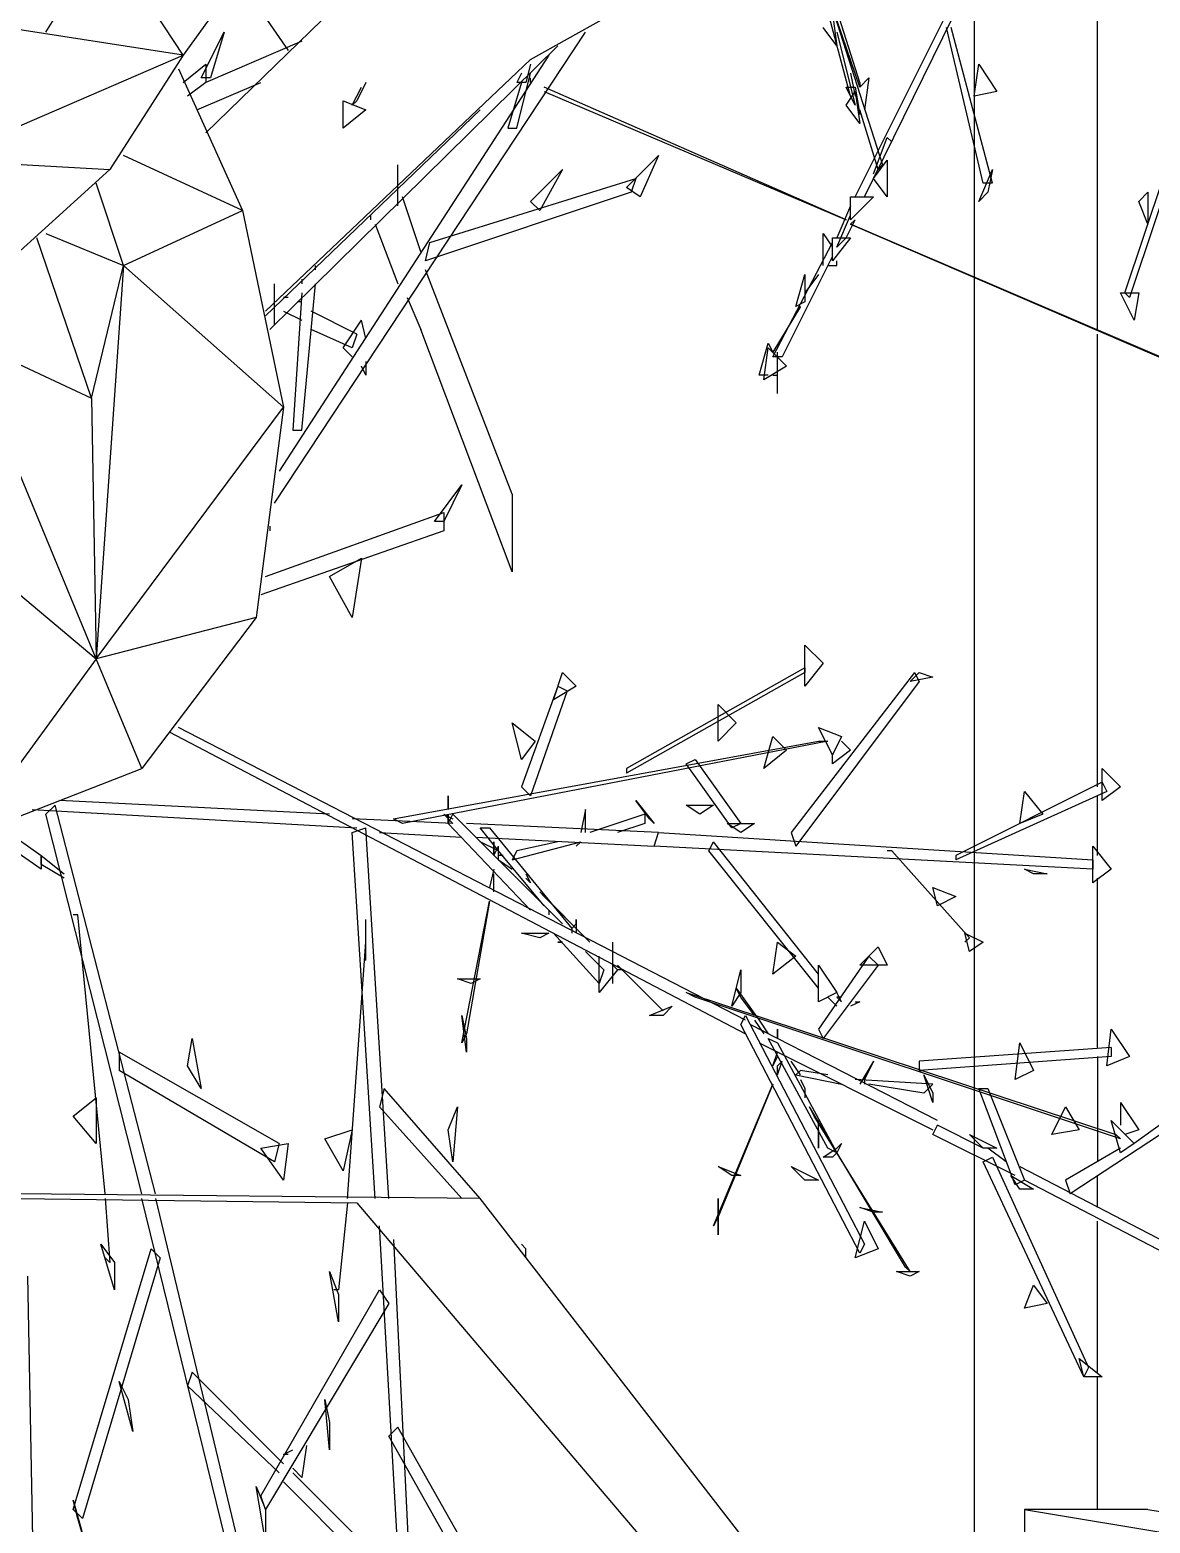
# Model space of a CAD drawing. Header units: millimetres. Extents: x -10.3 to 0, y 0 to 5.9.
# Drawn here: x -0.7565 to -0.5115, y 2.085 to 2.4115 of the extents above; entities that cross this region are included whole.
import ezdxf

# ---------------------------------------------------------------- set-up
doc = ezdxf.new("R2010")
doc.units = ezdxf.units.MM

msp = doc.modelspace()

# ---------------------------------------------------------------- linework, layer by layer
for p, q in [((-0.55, 2.777), (-0.55, 0.718)), ((-0.647, 2.405), (-0.517, 2.478)), ((-0.574, 2.375), (-0.539, 2.446)), ((-0.576, 2.375), (-0.541, 2.445)), ((-0.588, 2.438), (-0.57, 2.382)), ((-0.575, 2.399), (-0.588, 2.437)), ((-0.575, 2.4), (-0.587, 2.438)), ((-0.753, 2.411), (-0.74, 2.432)), ((-0.723, 2.406), (-0.74, 2.432)), ((-0.523, 2.346), (-0.523, 2.432)), ((-0.707, 2.428), (-0.723, 2.406)), ((-0.681, 2.425), (-0.718, 2.389)), ((-0.577, 2.397), (-0.584, 2.423)), ((-0.709, 2.42), (-0.7, 2.407)), ((-0.581, 2.415), (-0.58, 2.408)), ((-0.723, 2.406), (-0.762, 2.412)), ((-0.719, 2.401), (-0.714, 2.411)), ((-0.714, 2.411), (-0.717, 2.401)), ((-0.703, 2.308), (-0.635, 2.411)), ((-0.58, 2.408), (-0.583, 2.412)), ((-0.58, 2.411), (-0.576, 2.395)), ((-0.548, 2.378), (-0.556, 2.412)), ((-0.546, 2.378), (-0.555, 2.412)), ((-0.697, 2.409), (-0.718, 2.4)), ((-0.704, 2.346), (-0.641, 2.408)), ((-0.776, 2.383), (-0.723, 2.406)), ((-0.723, 2.406), (-0.739, 2.381)), ((-0.723, 2.4), (-0.718, 2.404)), ((-0.718, 2.404), (-0.718, 2.4)), ((-0.705, 2.35), (-0.647, 2.405)), ((-0.643, 2.406), (-0.702, 2.315)), ((-0.647, 2.404), (-0.648, 2.4)), ((-0.55, 2.397), (-0.549, 2.404)), ((-0.549, 2.404), (-0.545, 2.398)), ((-0.724, 2.403), (-0.71, 2.372)), ((-0.718, 2.4), (-0.722, 2.397)), ((-0.72, 2.394), (-0.706, 2.4)), ((-0.717, 2.401), (-0.719, 2.401)), ((-0.683, 2.4), (-0.685, 2.396)), ((-0.649, 2.4), (-0.652, 2.39)), ((-0.649, 2.402), (-0.65, 2.4)), ((-0.65, 2.39), (-0.647, 2.402)), ((-0.648, 2.4), (-0.65, 2.4)), ((-0.647, 2.4), (-0.647, 2.401)), ((-0.577, 2.402), (-0.576, 2.397)), ((-0.573, 2.401), (-0.575, 2.399)), ((-0.575, 2.4), (-0.575, 2.399)), ((-0.573, 2.401), (-0.574, 2.394)), ((-0.686, 2.395), (-0.684, 2.399)), ((-0.578, 2.37), (-0.644, 2.399)), ((-0.644, 2.398), (-0.578, 2.37)), ((-0.577, 2.397), (-0.578, 2.399)), ((-0.578, 2.399), (-0.577, 2.399)), ((-0.578, 2.395), (-0.576, 2.398)), ((-0.577, 2.399), (-0.576, 2.399)), ((-0.576, 2.395), (-0.577, 2.397)), ((-0.576, 2.399), (-0.575, 2.393)), ((-0.576, 2.398), (-0.575, 2.391)), ((-0.545, 2.398), (-0.55, 2.397)), ((-0.517, 2.354), (-0.502, 2.399)), ((-0.501, 2.398), (-0.516, 2.353)), ((-0.658, 2.394), (-0.705, 2.349)), ((-0.688, 2.39), (-0.688, 2.396)), ((-0.688, 2.396), (-0.683, 2.394)), ((-0.683, 2.394), (-0.688, 2.39)), ((-0.685, 2.396), (-0.686, 2.395)), ((-0.575, 2.391), (-0.578, 2.395)), ((-0.571, 2.381), (-0.575, 2.394)), ((-0.575, 2.393), (-0.575, 2.394)), ((-0.652, 2.39), (-0.65, 2.39)), ((-0.572, 2.38), (-0.569, 2.388)), ((-0.569, 2.388), (-0.568, 2.387)), ((-0.71, 2.372), (-0.736, 2.384)), ((-0.626, 2.377), (-0.619, 2.384)), ((-0.619, 2.384), (-0.623, 2.375)), ((-0.776, 2.383), (-0.739, 2.381)), ((-0.739, 2.381), (-0.761, 2.361)), ((-0.676, 2.373), (-0.676, 2.382)), ((-0.647, 2.374), (-0.64, 2.381)), ((-0.64, 2.381), (-0.645, 2.372)), ((-0.572, 2.379), (-0.569, 2.383)), ((-0.57, 2.382), (-0.571, 2.381)), ((-0.569, 2.383), (-0.569, 2.375)), ((-0.549, 2.374), (-0.546, 2.381)), ((-0.546, 2.381), (-0.547, 2.376)), ((-0.736, 2.36), (-0.742, 2.378)), ((-0.669, 2.365), (-0.624, 2.379)), ((-0.623, 2.375), (-0.626, 2.377)), ((-0.624, 2.379), (-0.625, 2.376)), ((-0.569, 2.375), (-0.572, 2.379)), ((-0.546, 2.378), (-0.548, 2.378)), ((-0.671, 2.363), (-0.675, 2.375)), ((-0.625, 2.376), (-0.67, 2.361)), ((-0.645, 2.372), (-0.647, 2.374)), ((-0.572, 2.375), (-0.577, 2.37)), ((-0.577, 2.37), (-0.577, 2.375)), ((-0.577, 2.375), (-0.572, 2.375)), ((-0.547, 2.376), (-0.549, 2.374)), ((-0.514, 2.374), (-0.512, 2.376)), ((-0.512, 2.369), (-0.514, 2.374)), ((-0.512, 2.376), (-0.512, 2.369)), ((-0.736, 2.36), (-0.71, 2.372)), ((-0.71, 2.372), (-0.701, 2.329)), ((-0.682, 2.371), (-0.682, 2.37)), ((-0.577, 2.373), (-0.58, 2.366)), ((-0.58, 2.364), (-0.577, 2.371)), ((-0.681, 2.369), (-0.676, 2.356)), ((-0.578, 2.366), (-0.576, 2.37)), ((-0.577, 2.369), (-0.576, 2.37)), ((-0.493, 2.333), (-0.577, 2.369)), ((-0.577, 2.369), (-0.498, 2.335)), ((-0.743, 2.331), (-0.755, 2.366)), ((-0.753, 2.367), (-0.736, 2.36)), ((-0.67, 2.361), (-0.669, 2.365)), ((-0.594, 2.34), (-0.581, 2.365)), ((-0.583, 2.36), (-0.583, 2.367)), ((-0.583, 2.367), (-0.581, 2.364)), ((-0.577, 2.366), (-0.581, 2.361)), ((-0.581, 2.361), (-0.581, 2.366)), ((-0.581, 2.366), (-0.577, 2.366)), ((-0.578, 2.366), (-0.58, 2.364)), ((-0.581, 2.362), (-0.592, 2.34)), ((-0.58, 2.36), (-0.58, 2.361)), ((-0.743, 2.331), (-0.736, 2.36)), ((-0.736, 2.36), (-0.742, 2.274)), ((-0.701, 2.329), (-0.736, 2.36)), ((-0.694, 2.359), (-0.694, 2.36)), ((-0.651, 2.31), (-0.67, 2.359)), ((-0.589, 2.351), (-0.587, 2.358)), ((-0.587, 2.358), (-0.587, 2.352)), ((-0.584, 2.358), (-0.587, 2.354)), ((-0.582, 2.36), (-0.58, 2.36)), ((-0.703, 2.347), (-0.703, 2.356)), ((-0.697, 2.357), (-0.697, 2.356)), ((-0.697, 2.324), (-0.694, 2.356)), ((-0.7, 2.353), (-0.701, 2.353)), ((-0.697, 2.354), (-0.699, 2.324)), ((-0.697, 2.352), (-0.698, 2.352)), ((-0.674, 2.353), (-0.671, 2.346)), ((-0.588, 2.351), (-0.594, 2.341)), ((-0.587, 2.352), (-0.589, 2.351)), ((-0.515, 2.348), (-0.518, 2.354)), ((-0.518, 2.354), (-0.514, 2.354)), ((-0.516, 2.353), (-0.517, 2.354)), ((-0.514, 2.354), (-0.515, 2.348)), ((-0.701, 2.35), (-0.697, 2.348)), ((-0.685, 2.345), (-0.695, 2.35)), ((-0.688, 2.342), (-0.684, 2.348)), ((-0.683, 2.344), (-0.684, 2.348)), ((-0.686, 2.342), (-0.695, 2.346)), ((-0.685, 2.345), (-0.686, 2.342)), ((-0.651, 2.293), (-0.671, 2.346)), ((-0.523, 2.246), (-0.523, 2.345)), ((-0.742, 2.274), (-0.771, 2.344)), ((-0.771, 2.344), (-0.743, 2.331)), ((-0.686, 2.34), (-0.688, 2.342)), ((-0.597, 2.336), (-0.595, 2.343)), ((-0.596, 2.335), (-0.595, 2.342)), ((-0.595, 2.343), (-0.594, 2.341)), ((-0.595, 2.342), (-0.591, 2.338)), ((-0.683, 2.336), (-0.684, 2.338)), ((-0.683, 2.339), (-0.683, 2.336)), ((-0.591, 2.338), (-0.596, 2.335)), ((-0.592, 2.34), (-0.594, 2.34)), ((-0.593, 2.332), (-0.593, 2.341)), ((-0.595, 2.336), (-0.597, 2.336)), ((-0.594, 2.336), (-0.593, 2.336)), ((-0.743, 2.331), (-0.742, 2.274)), ((-0.742, 2.274), (-0.701, 2.329)), ((-0.701, 2.329), (-0.707, 2.283)), ((-0.699, 2.324), (-0.697, 2.324)), ((-0.668, 2.304), (-0.662, 2.312)), ((-0.662, 2.312), (-0.666, 2.304)), ((-0.651, 2.31), (-0.651, 2.293)), ((-0.705, 2.292), (-0.666, 2.306)), ((-0.666, 2.306), (-0.666, 2.302)), ((-0.666, 2.302), (-0.706, 2.288)), ((-0.704, 2.303), (-0.704, 2.302)), ((-0.666, 2.304), (-0.668, 2.304)), ((-0.773, 2.3), (-0.742, 2.274)), ((-0.691, 2.292), (-0.684, 2.296)), ((-0.684, 2.296), (-0.686, 2.283)), ((-0.686, 2.283), (-0.691, 2.292)), ((-0.707, 2.283), (-0.742, 2.274)), ((-0.707, 2.283), (-0.732, 2.25)), ((-0.587, 2.277), (-0.583, 2.273)), ((-0.587, 2.268), (-0.587, 2.277)), ((-0.742, 2.274), (-0.769, 2.237)), ((-0.732, 2.25), (-0.742, 2.274)), ((-0.583, 2.273), (-0.587, 2.268)), ((-0.642, 2.265), (-0.64, 2.271)), ((-0.64, 2.271), (-0.637, 2.268)), ((-0.587, 2.272), (-0.626, 2.25)), ((-0.587, 2.271), (-0.626, 2.249)), ((-0.563, 2.271), (-0.59, 2.236)), ((-0.587, 2.272), (-0.587, 2.271)), ((-0.564, 2.269), (-0.562, 2.271)), ((-0.559, 2.27), (-0.564, 2.269)), ((-0.563, 2.271), (-0.562, 2.269)), ((-0.562, 2.271), (-0.559, 2.27)), ((-0.641, 2.268), (-0.649, 2.246)), ((-0.639, 2.267), (-0.647, 2.244)), ((-0.637, 2.268), (-0.642, 2.265)), ((-0.641, 2.268), (-0.639, 2.267)), ((-0.562, 2.269), (-0.589, 2.233)), ((-0.606, 2.264), (-0.602, 2.26)), ((-0.606, 2.256), (-0.606, 2.264)), ((-0.651, 2.26), (-0.646, 2.256)), ((-0.649, 2.252), (-0.651, 2.26)), ((-0.602, 2.26), (-0.606, 2.256)), ((-0.726, 2.258), (-0.6, 2.192)), ((-0.6, 2.195), (-0.724, 2.259)), ((-0.596, 2.25), (-0.594, 2.257)), ((-0.594, 2.257), (-0.591, 2.254)), ((-0.584, 2.259), (-0.579, 2.257)), ((-0.581, 2.253), (-0.584, 2.259)), ((-0.579, 2.257), (-0.581, 2.253)), ((-0.677, 2.239), (-0.584, 2.256)), ((-0.582, 2.256), (-0.675, 2.238)), ((-0.646, 2.256), (-0.649, 2.252)), ((-0.591, 2.254), (-0.596, 2.25)), ((-0.584, 2.256), (-0.582, 2.256)), ((-0.577, 2.254), (-0.581, 2.251)), ((-0.581, 2.251), (-0.581, 2.253)), ((-0.579, 2.256), (-0.577, 2.254)), ((-0.768, 2.236), (-0.732, 2.25)), ((-0.626, 2.25), (-0.626, 2.249)), ((-0.613, 2.251), (-0.611, 2.252)), ((-0.603, 2.237), (-0.613, 2.251)), ((-0.611, 2.252), (-0.601, 2.238)), ((-0.522, 2.25), (-0.518, 2.246)), ((-0.522, 2.243), (-0.522, 2.25)), ((-0.522, 2.247), (-0.554, 2.231)), ((-0.522, 2.247), (-0.521, 2.245)), ((-0.665, 2.241), (-0.665, 2.244)), ((-0.665, 2.244), (-0.665, 2.241)), ((-0.649, 2.246), (-0.647, 2.244)), ((-0.521, 2.245), (-0.554, 2.23)), ((-0.54, 2.238), (-0.539, 2.245)), ((-0.539, 2.245), (-0.535, 2.24)), ((-0.523, 2.231), (-0.523, 2.244)), ((-0.518, 2.246), (-0.522, 2.243)), ((-0.756, 2.241), (-0.685, 2.237)), ((-0.753, 2.24), (-0.751, 2.242)), ((-0.732, 2.157), (-0.753, 2.24)), ((-0.729, 2.157), (-0.751, 2.242)), ((-0.691, 2.24), (-0.75, 2.243)), ((-0.664, 2.238), (-0.666, 2.24)), ((-0.666, 2.24), (-0.664, 2.239)), ((-0.665, 2.238), (-0.665, 2.24)), ((-0.665, 2.24), (-0.665, 2.238)), ((-0.665, 2.238), (-0.664, 2.24)), ((-0.64, 2.216), (-0.664, 2.24)), ((-0.635, 2.241), (-0.636, 2.236)), ((-0.635, 2.236), (-0.635, 2.241)), ((-0.622, 2.24), (-0.634, 2.236)), ((-0.621, 2.239), (-0.624, 2.243)), ((-0.624, 2.243), (-0.62, 2.238)), ((-0.622, 2.24), (-0.622, 2.238)), ((-0.613, 2.242), (-0.607, 2.242)), ((-0.61, 2.24), (-0.613, 2.242)), ((-0.607, 2.242), (-0.61, 2.24)), ((-0.535, 2.24), (-0.54, 2.238)), ((-0.754, 2.228), (-0.767, 2.237)), ((-0.764, 2.238), (-0.754, 2.231)), ((-0.664, 2.238), (-0.686, 2.239)), ((-0.686, 2.236), (-0.683, 2.237)), ((-0.678, 2.156), (-0.683, 2.237)), ((-0.675, 2.238), (-0.677, 2.239)), ((-0.647, 2.219), (-0.665, 2.238)), ((-0.619, 2.236), (-0.661, 2.238)), ((-0.654, 2.232), (-0.658, 2.237)), ((-0.658, 2.237), (-0.656, 2.237)), ((-0.656, 2.237), (-0.638, 2.215)), ((-0.622, 2.238), (-0.628, 2.236)), ((-0.62, 2.238), (-0.621, 2.239)), ((-0.604, 2.238), (-0.598, 2.238)), ((-0.601, 2.236), (-0.604, 2.238)), ((-0.601, 2.238), (-0.603, 2.237)), ((-0.598, 2.238), (-0.601, 2.236)), ((-0.681, 2.156), (-0.686, 2.236)), ((-0.68, 2.236), (-0.662, 2.235)), ((-0.659, 2.235), (-0.62, 2.233)), ((-0.654, 2.232), (-0.658, 2.234)), ((-0.655, 2.231), (-0.655, 2.234)), ((-0.655, 2.234), (-0.655, 2.231)), ((-0.651, 2.23), (-0.636, 2.234)), ((-0.641, 2.234), (-0.65, 2.232)), ((-0.637, 2.233), (-0.636, 2.234)), ((-0.636, 2.234), (-0.637, 2.233)), ((-0.62, 2.233), (-0.619, 2.236)), ((-0.619, 2.236), (-0.524, 2.23)), ((-0.608, 2.232), (-0.607, 2.234)), ((-0.584, 2.205), (-0.607, 2.234)), ((-0.59, 2.236), (-0.589, 2.233)), ((-0.754, 2.231), (-0.754, 2.228)), ((-0.754, 2.231), (-0.749, 2.227)), ((-0.754, 2.229), (-0.754, 2.231)), ((-0.655, 2.231), (-0.654, 2.233)), ((-0.655, 2.232), (-0.655, 2.231)), ((-0.654, 2.23), (-0.654, 2.233)), ((-0.644, 2.22), (-0.654, 2.232)), ((-0.653, 2.231), (-0.654, 2.231)), ((-0.654, 2.23), (-0.651, 2.228)), ((-0.65, 2.232), (-0.651, 2.23)), ((-0.524, 2.228), (-0.62, 2.233)), ((-0.584, 2.202), (-0.608, 2.232)), ((-0.568, 2.232), (-0.569, 2.232)), ((-0.568, 2.232), (-0.551, 2.213)), ((-0.554, 2.231), (-0.554, 2.23)), ((-0.524, 2.233), (-0.52, 2.228)), ((-0.524, 2.225), (-0.524, 2.233)), ((-0.524, 2.23), (-0.524, 2.228)), ((-0.749, 2.226), (-0.754, 2.229)), ((-0.655, 2.228), (-0.656, 2.224)), ((-0.655, 2.223), (-0.655, 2.227)), ((-0.648, 2.227), (-0.647, 2.225)), ((-0.539, 2.228), (-0.534, 2.227)), ((-0.537, 2.227), (-0.539, 2.228)), ((-0.534, 2.227), (-0.537, 2.227)), ((-0.52, 2.228), (-0.524, 2.225)), ((-0.648, 2.226), (-0.647, 2.225)), ((-0.559, 2.224), (-0.554, 2.222)), ((-0.558, 2.22), (-0.559, 2.224)), ((-0.523, 2.189), (-0.523, 2.226)), ((-0.662, 2.19), (-0.656, 2.221)), ((-0.656, 2.221), (-0.661, 2.192)), ((-0.634, 2.212), (-0.645, 2.223)), ((-0.644, 2.222), (-0.645, 2.223)), ((-0.634, 2.212), (-0.644, 2.222)), ((-0.554, 2.222), (-0.558, 2.22)), ((-0.746, 2.218), (-0.747, 2.218)), ((-0.74, 2.157), (-0.746, 2.218)), ((-0.683, 2.208), (-0.683, 2.217)), ((-0.643, 2.219), (-0.643, 2.218)), ((-0.637, 2.217), (-0.637, 2.215)), ((-0.637, 2.216), (-0.637, 2.217)), ((-0.649, 2.214), (-0.643, 2.214)), ((-0.645, 2.213), (-0.649, 2.214)), ((-0.643, 2.214), (-0.645, 2.213)), ((-0.632, 2.203), (-0.642, 2.214)), ((-0.638, 2.215), (-0.637, 2.216)), ((-0.638, 2.215), (-0.638, 2.214)), ((-0.637, 2.215), (-0.637, 2.214)), ((-0.552, 2.214), (-0.548, 2.212)), ((-0.551, 2.21), (-0.552, 2.214)), ((-0.687, 2.156), (-0.683, 2.212)), ((-0.641, 2.212), (-0.64, 2.212)), ((-0.64, 2.212), (-0.641, 2.212)), ((-0.629, 2.203), (-0.629, 2.212)), ((-0.594, 2.205), (-0.593, 2.212)), ((-0.593, 2.212), (-0.589, 2.209)), ((-0.575, 2.207), (-0.571, 2.211)), ((-0.571, 2.211), (-0.569, 2.207)), ((-0.551, 2.213), (-0.552, 2.212)), ((-0.548, 2.212), (-0.551, 2.21)), ((-0.635, 2.21), (-0.631, 2.206)), ((-0.632, 2.201), (-0.632, 2.209)), ((-0.589, 2.209), (-0.594, 2.205)), ((-0.573, 2.209), (-0.584, 2.193)), ((-0.573, 2.209), (-0.571, 2.207)), ((-0.66, 2.203), (-0.663, 2.204)), ((-0.663, 2.204), (-0.658, 2.204)), ((-0.658, 2.204), (-0.66, 2.203)), ((-0.631, 2.206), (-0.632, 2.203)), ((-0.628, 2.206), (-0.632, 2.201)), ((-0.629, 2.207), (-0.628, 2.206)), ((-0.628, 2.207), (-0.619, 2.198)), ((-0.618, 2.197), (-0.628, 2.207)), ((-0.627, 2.206), (-0.628, 2.206)), ((-0.603, 2.198), (-0.601, 2.206)), ((-0.601, 2.206), (-0.601, 2.201)), ((-0.584, 2.207), (-0.58, 2.201)), ((-0.584, 2.199), (-0.584, 2.207)), ((-0.571, 2.207), (-0.583, 2.191)), ((-0.569, 2.207), (-0.575, 2.207)), ((-0.613, 2.201), (-0.519, 2.17)), ((-0.611, 2.2), (-0.613, 2.201)), ((-0.601, 2.201), (-0.603, 2.198)), ((-0.601, 2.2), (-0.602, 2.202)), ((-0.602, 2.202), (-0.597, 2.195)), ((-0.58, 2.201), (-0.584, 2.199)), ((-0.579, 2.199), (-0.58, 2.201)), ((-0.621, 2.196), (-0.616, 2.198)), ((-0.619, 2.198), (-0.618, 2.197)), ((-0.616, 2.198), (-0.618, 2.196)), ((-0.518, 2.169), (-0.611, 2.2)), ((-0.598, 2.196), (-0.601, 2.2)), ((-0.582, 2.2), (-0.58, 2.198)), ((-0.579, 2.2), (-0.58, 2.2)), ((-0.58, 2.2), (-0.579, 2.199)), ((-0.575, 2.199), (-0.577, 2.198)), ((-0.576, 2.199), (-0.575, 2.199)), ((-0.662, 2.196), (-0.661, 2.191)), ((-0.661, 2.188), (-0.662, 2.196)), ((-0.618, 2.196), (-0.621, 2.196)), ((-0.601, 2.194), (-0.6, 2.196)), ((-0.6, 2.196), (-0.574, 2.146)), ((-0.598, 2.195), (-0.596, 2.192)), ((-0.597, 2.195), (-0.595, 2.192)), ((-0.722, 2.185), (-0.721, 2.191)), ((-0.721, 2.191), (-0.719, 2.18)), ((-0.661, 2.192), (-0.662, 2.19)), ((-0.661, 2.191), (-0.661, 2.188)), ((-0.575, 2.144), (-0.601, 2.194)), ((-0.558, 2.173), (-0.599, 2.194)), ((-0.582, 2.167), (-0.595, 2.191)), ((-0.595, 2.191), (-0.593, 2.19)), ((-0.593, 2.191), (-0.593, 2.193)), ((-0.593, 2.193), (-0.593, 2.191)), ((-0.584, 2.193), (-0.583, 2.191)), ((-0.521, 2.185), (-0.52, 2.193)), ((-0.52, 2.193), (-0.516, 2.187)), ((-0.702, 2.168), (-0.737, 2.188)), ((-0.737, 2.188), (-0.737, 2.184)), ((-0.597, 2.19), (-0.559, 2.171)), ((-0.594, 2.185), (-0.593, 2.188)), ((-0.593, 2.19), (-0.58, 2.166)), ((-0.52, 2.189), (-0.562, 2.186)), ((-0.541, 2.182), (-0.54, 2.19)), ((-0.54, 2.19), (-0.537, 2.184)), ((-0.52, 2.189), (-0.52, 2.187)), ((-0.719, 2.18), (-0.722, 2.185)), ((-0.593, 2.187), (-0.594, 2.185)), ((-0.593, 2.183), (-0.592, 2.186)), ((-0.593, 2.185), (-0.592, 2.186)), ((-0.593, 2.183), (-0.593, 2.185)), ((-0.588, 2.183), (-0.59, 2.186)), ((-0.572, 2.186), (-0.575, 2.181)), ((-0.572, 2.186), (-0.574, 2.182)), ((-0.52, 2.187), (-0.562, 2.184)), ((-0.562, 2.186), (-0.562, 2.184)), ((-0.523, 2.187), (-0.523, 2.171)), ((-0.516, 2.187), (-0.521, 2.185)), ((-0.703, 2.164), (-0.737, 2.184)), ((-0.588, 2.184), (-0.589, 2.183)), ((-0.589, 2.183), (-0.579, 2.181)), ((-0.582, 2.183), (-0.588, 2.184)), ((-0.588, 2.182), (-0.587, 2.18)), ((-0.559, 2.181), (-0.576, 2.182)), ((-0.574, 2.182), (-0.574, 2.181)), ((-0.561, 2.184), (-0.562, 2.184)), ((-0.562, 2.184), (-0.561, 2.184)), ((-0.561, 2.183), (-0.559, 2.179)), ((-0.559, 2.177), (-0.561, 2.183)), ((-0.537, 2.184), (-0.541, 2.182)), ((-0.747, 2.174), (-0.742, 2.178)), ((-0.742, 2.178), (-0.742, 2.168)), ((-0.679, 2.18), (-0.68, 2.176)), ((-0.658, 2.156), (-0.679, 2.18)), ((-0.607, 2.15), (-0.594, 2.181)), ((-0.594, 2.181), (-0.606, 2.152)), ((-0.587, 2.18), (-0.587, 2.178)), ((-0.587, 2.179), (-0.587, 2.178)), ((-0.561, 2.179), (-0.573, 2.181)), ((-0.559, 2.181), (-0.561, 2.179)), ((-0.559, 2.179), (-0.559, 2.177)), ((-0.541, 2.159), (-0.549, 2.18)), ((-0.549, 2.18), (-0.547, 2.18)), ((-0.547, 2.18), (-0.539, 2.16)), ((-0.497, 2.178), (-0.529, 2.157)), ((-0.497, 2.181), (-0.515, 2.168)), ((-0.68, 2.176), (-0.662, 2.156)), ((-0.665, 2.171), (-0.663, 2.176)), ((-0.663, 2.176), (-0.664, 2.164)), ((-0.565, 2.141), (-0.586, 2.176)), ((-0.585, 2.174), (-0.586, 2.176)), ((-0.533, 2.17), (-0.53, 2.176)), ((-0.53, 2.176), (-0.527, 2.171)), ((-0.518, 2.177), (-0.514, 2.171)), ((-0.518, 2.177), (-0.518, 2.172)), ((-0.742, 2.168), (-0.747, 2.174)), ((-0.564, 2.14), (-0.585, 2.174)), ((-0.584, 2.167), (-0.584, 2.173)), ((-0.559, 2.17), (-0.558, 2.172)), ((-0.548, 2.167), (-0.558, 2.172)), ((-0.52, 2.173), (-0.515, 2.168)), ((-0.518, 2.166), (-0.52, 2.173)), ((-0.706, 2.167), (-0.7, 2.168)), ((-0.702, 2.168), (-0.703, 2.164)), ((-0.7, 2.168), (-0.701, 2.16)), ((-0.692, 2.169), (-0.686, 2.171)), ((-0.688, 2.162), (-0.692, 2.169)), ((-0.686, 2.171), (-0.688, 2.162)), ((-0.664, 2.164), (-0.665, 2.171)), ((-0.584, 2.171), (-0.584, 2.169)), ((-0.584, 2.169), (-0.584, 2.167)), ((-0.579, 2.168), (-0.58, 2.166)), ((-0.58, 2.167), (-0.579, 2.168)), ((-0.541, 2.161), (-0.559, 2.17)), ((-0.551, 2.17), (-0.545, 2.167)), ((-0.548, 2.167), (-0.551, 2.17)), ((-0.527, 2.171), (-0.533, 2.17)), ((-0.523, 2.171), (-0.523, 2.164)), ((-0.519, 2.17), (-0.518, 2.169)), ((-0.515, 2.168), (-0.518, 2.166)), ((-0.514, 2.171), (-0.517, 2.17)), ((-0.701, 2.16), (-0.706, 2.167)), ((-0.583, 2.165), (-0.58, 2.167)), ((-0.581, 2.165), (-0.583, 2.165)), ((-0.58, 2.166), (-0.582, 2.167)), ((-0.58, 2.166), (-0.581, 2.165)), ((-0.545, 2.167), (-0.548, 2.167)), ((-0.548, 2.164), (-0.546, 2.165)), ((-0.543, 2.164), (-0.547, 2.167)), ((-0.546, 2.165), (-0.525, 2.119)), ((-0.518, 2.167), (-0.53, 2.16)), ((-0.603, 2.161), (-0.606, 2.163)), ((-0.606, 2.163), (-0.601, 2.161)), ((-0.59, 2.163), (-0.584, 2.16)), ((-0.587, 2.16), (-0.59, 2.163)), ((-0.526, 2.117), (-0.548, 2.164)), ((-0.54, 2.163), (-0.467, 2.125)), ((-0.601, 2.161), (-0.603, 2.161)), ((-0.584, 2.16), (-0.587, 2.16)), ((-0.542, 2.161), (-0.537, 2.158)), ((-0.54, 2.158), (-0.542, 2.161)), ((-0.539, 2.16), (-0.541, 2.159)), ((-0.468, 2.123), (-0.539, 2.16)), ((-0.53, 2.16), (-0.529, 2.157)), ((-0.523, 2.154), (-0.523, 2.161)), ((-0.658, 2.156), (-0.759, 2.157)), ((-0.759, 2.156), (-0.685, 2.155)), ((-0.74, 2.156), (-0.739, 2.142)), ((-0.708, 2.058), (-0.732, 2.156)), ((-0.729, 2.156), (-0.706, 2.06)), ((-0.687, 2.155), (-0.689, 2.136)), ((-0.685, 2.155), (-0.548, 1.994)), ((-0.534, 1.996), (-0.658, 2.156)), ((-0.606, 2.156), (-0.606, 2.15)), ((-0.606, 2.148), (-0.606, 2.156)), ((-0.537, 2.158), (-0.54, 2.158)), ((-0.606, 2.152), (-0.607, 2.15)), ((-0.572, 2.153), (-0.575, 2.154)), ((-0.575, 2.154), (-0.57, 2.153)), ((-0.57, 2.153), (-0.572, 2.153)), ((-0.674, 2.044), (-0.68, 2.15)), ((-0.606, 2.15), (-0.606, 2.148)), ((-0.576, 2.143), (-0.574, 2.151)), ((-0.574, 2.151), (-0.571, 2.145)), ((-0.523, 2.118), (-0.523, 2.151)), ((-0.738, 2.136), (-0.741, 2.146)), ((-0.741, 2.146), (-0.738, 2.142)), ((-0.677, 2.147), (-0.672, 2.045)), ((-0.648, 2.145), (-0.649, 2.146)), ((-0.574, 2.146), (-0.575, 2.144)), ((-0.747, 2.088), (-0.73, 2.145)), ((-0.728, 2.143), (-0.745, 2.086)), ((-0.739, 2.142), (-0.74, 2.143)), ((-0.738, 2.142), (-0.738, 2.136)), ((-0.73, 2.145), (-0.728, 2.143)), ((-0.648, 2.143), (-0.648, 2.145)), ((-0.571, 2.145), (-0.576, 2.143)), ((-0.757, 2.139), (-0.752, 1.873)), ((-0.689, 2.129), (-0.691, 2.14)), ((-0.691, 2.14), (-0.689, 2.135)), ((-0.564, 2.139), (-0.567, 2.14)), ((-0.567, 2.14), (-0.562, 2.14)), ((-0.564, 2.14), (-0.565, 2.141)), ((-0.562, 2.14), (-0.564, 2.139)), ((-0.706, 2.091), (-0.68, 2.136)), ((-0.689, 2.136), (-0.69, 2.136)), ((-0.68, 2.136), (-0.678, 2.133)), ((-0.539, 2.132), (-0.537, 2.137)), ((-0.537, 2.137), (-0.534, 2.133)), ((-0.678, 2.133), (-0.705, 2.088)), ((-0.689, 2.135), (-0.689, 2.129)), ((-0.534, 2.133), (-0.539, 2.132)), ((-0.527, 2.121), (-0.522, 2.117)), ((-0.526, 2.117), (-0.527, 2.121)), ((-0.525, 2.119), (-0.526, 2.117)), ((-0.734, 2.105), (-0.737, 2.116)), ((-0.737, 2.116), (-0.735, 2.112)), ((-0.721, 2.118), (-0.722, 2.115)), ((-0.701, 2.098), (-0.721, 2.118)), ((-0.522, 2.117), (-0.526, 2.117)), ((-0.523, 2.088), (-0.523, 2.117)), ((-0.722, 2.115), (-0.702, 2.096)), ((-0.735, 2.112), (-0.734, 2.105)), ((-0.691, 2.101), (-0.692, 2.112)), ((-0.692, 2.112), (-0.691, 2.107)), ((-0.691, 2.107), (-0.691, 2.101)), ((-0.676, 2.106), (-0.678, 2.104)), ((-0.645, 2.051), (-0.676, 2.106)), ((-0.647, 2.049), (-0.678, 2.104)), ((-0.701, 2.1), (-0.699, 2.101)), ((-0.7, 2.1), (-0.701, 2.1)), ((-0.696, 2.102), (-0.697, 2.095)), ((-0.697, 2.095), (-0.699, 2.097)), ((-0.705, 2.081), (-0.707, 2.093)), ((-0.707, 2.093), (-0.705, 2.088)), ((-0.683, 2.076), (-0.701, 2.094)), ((-0.682, 2.079), (-0.699, 2.096)), ((-0.747, 2.09), (-0.744, 2.079)), ((-0.746, 2.086), (-0.747, 2.09)), ((-0.705, 2.088), (-0.706, 2.091)), ((-0.745, 2.086), (-0.747, 2.088)), ((-0.705, 2.088), (-0.705, 2.081)), ((-0.539, 2.088), (-0.31, 2.05)), ((-0.539, 2.088), (-0.539, 2.002)), ((-0.512, 2.088), (-0.539, 2.088)), ((-0.512, 2.088), (-0.281, 2.05)), ((-0.744, 2.079), (-0.746, 2.086))]:
    msp.add_line(p, q)

doc.saveas('drawing.dxf')
